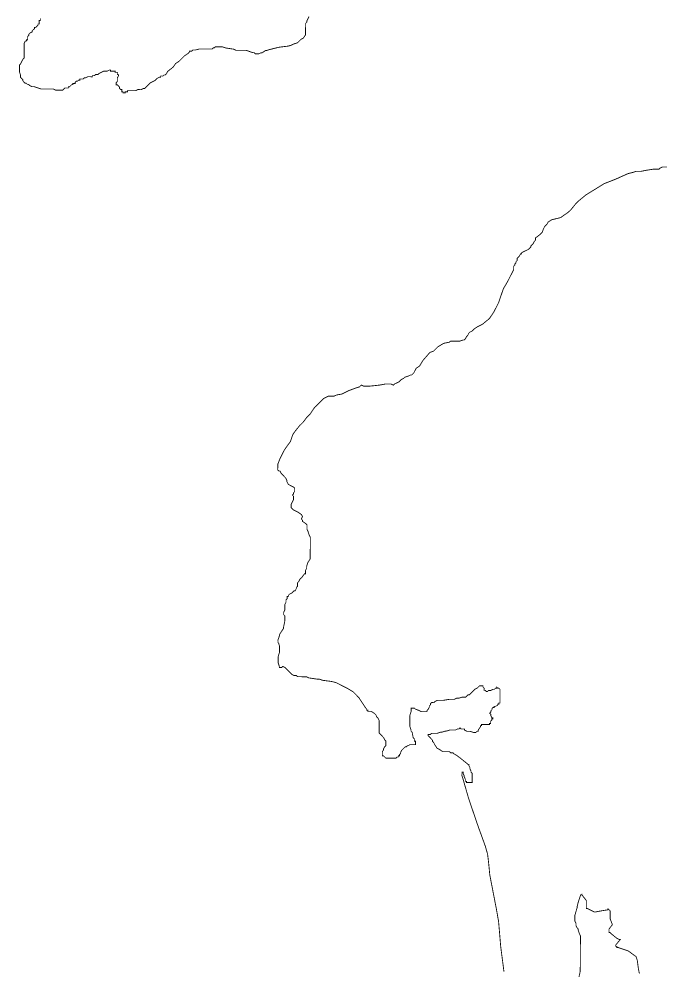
# Model space of a CAD drawing. Header units: metres. Extents: x 290190 to 339802, y 1811045 to 1991312.
# Drawn here: x 316560 to 318843, y 1865307 to 1868671 of the extents above; entities that cross this region are included whole.
import ezdxf

# ---------------------------------------------------------------- set-up
doc = ezdxf.new("R2010")
doc.units = ezdxf.units.M
doc.header["$MEASUREMENT"] = 0
doc.layers.add('HAZARDS LINE', color=1, linetype='Continuous')

msp = doc.modelspace()

# ---------------------------------------------------------------- linework, layer by layer
at = {"layer": 'HAZARDS LINE', "lineweight": 18}
for points in [[(317585, 1868680, 3.02, 3.02, 0), (317576.9, 1868663.9, 3.02, 3.02, 0), (317576.9, 1868659.9, 3.02, 3.02, 0), (317572.8, 1868655.9, 3.02, 3.02, 0), (317572.8, 1868651.9, 3.02, 3.02, 0), (317572.8, 1868647.9, 3.02, 3.02, 0), (317572.7, 1868639.8, 3.02, 3.02, 0), (317572.7, 1868635.8, 3.02, 3.02, 0), (317572.7, 1868631.8, 3.02, 3.02, 0), (317572.6, 1868627.7, 3.02, 3.02, 0), (317572.6, 1868623.7, 3.02, 3.02, 0), (317572.6, 1868615.6, 3.02, 3.02, 0), (317564.4, 1868603.6, 3.02, 3.02, 0), (317556.4, 1868599.6, 3.02, 3.02, 0), (317544.2, 1868587.6, 3.02, 3.02, 0), (317532.1, 1868583.7, 3.02, 3.02, 0), (317524, 1868579.7, 3.02, 3.02, 0), (317511.9, 1868575.8, 3.02, 3.02, 0), (317479.7, 1868571.9, 3.02, 3.02, 0), (317463.5, 1868568, 3.02, 3.02, 0), (317447.4, 1868564.1, 3.02, 3.02, 0), (317435.3, 1868560.1, 3.02, 3.02, 0), (317431.3, 1868560.2, 3.02, 3.02, 0), (317419.2, 1868552.2, 3.02, 3.02, 0), (317415.1, 1868552.2, 3.02, 3.02, 0), (317407.1, 1868548.2, 3.02, 3.02, 0), (317403, 1868548.3, 3.02, 3.02, 0), (317399, 1868548.3, 3.02, 3.02, 0), (317395, 1868548.3, 3.02, 3.02, 0), (317391, 1868552.4, 3.02, 3.02, 0), (317386.9, 1868552.4, 3.02, 3.02, 0), (317374.9, 1868556.5, 3.02, 3.02, 0), (317362.8, 1868560.6, 3.02, 3.02, 0), (317358.8, 1868560.6, 3.02, 3.02, 0), (317350.8, 1868560.7, 3.02, 3.02, 0), (317346.7, 1868560.7, 3.02, 3.02, 0), (317334.7, 1868560.8, 3.02, 3.02, 0), (317330.6, 1868560.8, 3.02, 3.02, 0), (317326.6, 1868560.8, 3.02, 3.02, 0), (317318.6, 1868564.9, 3.02, 3.02, 0), (317290.4, 1868569.1, 3.02, 3.02, 0), (317278.4, 1868573.2, 3.02, 3.02, 0), (317274.3, 1868573.2, 3.02, 3.02, 0), (317266.3, 1868573.3, 3.02, 3.02, 0), (317262.3, 1868573.3, 3.02, 3.02, 0), (317258.2, 1868573.3, 3.02, 3.02, 0), (317254.2, 1868573.4, 3.02, 3.02, 0), (317250.2, 1868569.4, 3.02, 3.02, 0), (317246.1, 1868569.4, 3.02, 3.02, 0), (317242.1, 1868565.4, 3.02, 3.02, 0), (317238.1, 1868565.4, 3.02, 3.02, 0), (317234, 1868565.4, 3.02, 3.02, 0), (317230, 1868565.5, 3.02, 3.02, 0), (317213.9, 1868565.6, 3.02, 3.02, 0), (317209.9, 1868565.6, 3.02, 3.02, 0), (317205.8, 1868565.6, 3.02, 3.02, 0), (317197.8, 1868565.7, 3.02, 3.02, 0), (317181.7, 1868561.7, 3.02, 3.02, 0), (317173.6, 1868561.8, 3.02, 3.02, 0), (317169.6, 1868557.8, 3.02, 3.02, 0), (317165.5, 1868557.8, 3.02, 3.02, 0), (317161.5, 1868557.9, 3.02, 3.02, 0), (317161.5, 1868553.8, 3.02, 3.02, 0), (317157.4, 1868549.8, 3.02, 3.02, 0), (317145.3, 1868541.8, 3.02, 3.02, 0), (317141.2, 1868537.8, 3.02, 3.02, 0), (317125, 1868521.8, 3.02, 3.02, 0), (317112.9, 1868513.9, 3.02, 3.02, 0), (317104.8, 1868501.8, 3.02, 3.02, 0), (317084.6, 1868485.9, 3.02, 3.02, 0), (317080.5, 1868477.8, 3.02, 3.02, 0), (317076.4, 1868473.8, 3.02, 3.02, 0), (317072.4, 1868473.8, 3.02, 3.02, 0), (317068.3, 1868469.8, 3.02, 3.02, 0), (317060.3, 1868469.9, 3.02, 3.02, 0), (317060.3, 1868465.9, 3.02, 3.02, 0), (317056.2, 1868465.9, 3.02, 3.02, 0), (317048.2, 1868461.9, 3.02, 3.02, 0), (317044.1, 1868457.9, 3.02, 3.02, 0), (317040.1, 1868453.9, 3.02, 3.02, 0), (317023.9, 1868446, 3.02, 3.02, 0), (317019.9, 1868442, 3.02, 3.02, 0), (317007.7, 1868430, 3.02, 3.02, 0), (317003.6, 1868426, 3.02, 3.02, 0), (316999.6, 1868426, 3.02, 3.02, 0), (316991.5, 1868422, 3.02, 3.02, 0), (316987.5, 1868422, 3.02, 3.02, 0), (316983.5, 1868422.1, 3.02, 3.02, 0), (316979.5, 1868422.1, 3.02, 3.02, 0), (316971.4, 1868418.1, 3.02, 3.02, 0), (316967.4, 1868418.1, 3.02, 3.02, 0), (316955.3, 1868418.2, 3.02, 3.02, 0), (316947.2, 1868418.3, 3.02, 3.02, 0), (316943.2, 1868418.3, 3.02, 3.02, 0), (316943.2, 1868414.3, 3.02, 3.02, 0), (316939.1, 1868414.3, 3.02, 3.02, 0), (316935.1, 1868414.3, 3.02, 3.02, 0), (316935.1, 1868410.3, 3.02, 3.02, 0), (316927, 1868410.3, 3.02, 3.02, 0), (316927.1, 1868414.4, 3.02, 3.02, 0), (316923, 1868414.4, 3.02, 3.02, 0), (316923.1, 1868422.4, 3.02, 3.02, 0), (316919.1, 1868422.5, 3.02, 3.02, 0), (316915.1, 1868426.5, 3.02, 3.02, 0), (316915.1, 1868430.5, 3.02, 3.02, 0), (316911.1, 1868434.6, 3.02, 3.02, 0), (316907.1, 1868438.7, 3.02, 3.02, 0), (316903.1, 1868438.7, 3.02, 3.02, 0), (316903.1, 1868442.7, 3.02, 3.02, 0), (316903.1, 1868446.7, 3.02, 3.02, 0), (316907.2, 1868450.7, 3.02, 3.02, 0), (316907.2, 1868458.8, 3.02, 3.02, 0), (316907.2, 1868462.8, 3.02, 3.02, 0), (316911.3, 1868470.8, 3.02, 3.02, 0), (316911.3, 1868474.9, 3.02, 3.02, 0), (316907.3, 1868474.9, 3.02, 3.02, 0), (316907.3, 1868478.9, 3.02, 3.02, 0), (316907.4, 1868482.9, 3.02, 3.02, 0), (316903.3, 1868483, 3.02, 3.02, 0), (316899.3, 1868483, 3.02, 3.02, 0), (316899.3, 1868487, 3.02, 3.02, 0), (316895.3, 1868487.1, 3.02, 3.02, 0), (316891.3, 1868487.1, 3.02, 3.02, 0), (316887.3, 1868487.1, 3.02, 3.02, 0), (316883.2, 1868487.1, 3.02, 3.02, 0), (316883.3, 1868491.2, 3.02, 3.02, 0), (316879.2, 1868491.2, 3.02, 3.02, 0), (316871.2, 1868487.2, 3.02, 3.02, 0), (316867.1, 1868487.2, 3.02, 3.02, 0), (316863.1, 1868487.3, 3.02, 3.02, 0), (316859.1, 1868487.3, 3.02, 3.02, 0), (316851, 1868483.3, 3.02, 3.02, 0), (316842.9, 1868479.3, 3.02, 3.02, 0), (316838.9, 1868475.3, 3.02, 3.02, 0), (316830.8, 1868475.4, 3.02, 3.02, 0), (316826.8, 1868471.4, 3.02, 3.02, 0), (316822.7, 1868471.4, 3.02, 3.02, 0), (316818.7, 1868471.4, 3.02, 3.02, 0), (316818.7, 1868467.4, 3.02, 3.02, 0), (316814.7, 1868467.4, 3.02, 3.02, 0), (316810.6, 1868467.5, 3.02, 3.02, 0), (316802.6, 1868467.5, 3.02, 3.02, 0), (316794.5, 1868463.5, 3.02, 3.02, 0), (316790.5, 1868463.6, 3.02, 3.02, 0), (316786.4, 1868459.6, 3.02, 3.02, 0), (316778.4, 1868459.6, 3.02, 3.02, 0), (316774.4, 1868459.6, 3.02, 3.02, 0), (316774.3, 1868455.6, 3.02, 3.02, 0), (316770.3, 1868455.6, 3.02, 3.02, 0), (316766.3, 1868451.6, 3.02, 3.02, 0), (316762.2, 1868451.7, 3.02, 3.02, 0), (316758.2, 1868447.7, 3.02, 3.02, 0), (316758.2, 1868443.6, 3.02, 3.02, 0), (316754.1, 1868443.7, 3.02, 3.02, 0), (316750.1, 1868443.7, 3.02, 3.02, 0), (316750.1, 1868439.6, 3.02, 3.02, 0), (316746, 1868439.7, 3.02, 3.02, 0), (316742, 1868435.7, 3.02, 3.02, 0), (316737.9, 1868431.7, 3.02, 3.02, 0), (316733.9, 1868431.7, 3.02, 3.02, 0), (316733.9, 1868427.7, 3.02, 3.02, 0), (316729.9, 1868427.7, 3.02, 3.02, 0), (316725.8, 1868427.7, 3.02, 3.02, 0), (316721.8, 1868427.7, 3.02, 3.02, 0), (316717.8, 1868423.7, 3.02, 3.02, 0), (316713.7, 1868419.7, 3.02, 3.02, 0), (316709.7, 1868419.8, 3.02, 3.02, 0), (316705.7, 1868419.8, 3.02, 3.02, 0), (316701.6, 1868419.8, 3.02, 3.02, 0), (316693.6, 1868419.9, 3.02, 3.02, 0), (316689.6, 1868419.9, 3.02, 3.02, 0), (316681.5, 1868424, 3.02, 3.02, 0), (316677.5, 1868424, 3.02, 3.02, 0), (316669.4, 1868424.1, 3.02, 3.02, 0), (316665.4, 1868424.1, 3.02, 3.02, 0), (316649.3, 1868424.2, 3.02, 3.02, 0), (316645.3, 1868424.2, 3.02, 3.02, 0), (316641.3, 1868424.2, 3.02, 3.02, 0), (316637.2, 1868424.3, 3.02, 3.02, 0), (316625.2, 1868428.4, 3.02, 3.02, 0), (316613.1, 1868432.5, 3.02, 3.02, 0), (316605.1, 1868432.5, 3.02, 3.02, 0), (316597.1, 1868436.6, 3.02, 3.02, 0), (316593.1, 1868440.6, 3.02, 3.02, 0), (316589, 1868440.7, 3.02, 3.02, 0), (316585, 1868444.7, 3.02, 3.02, 0), (316581, 1868444.7, 3.02, 3.02, 0), (316577, 1868448.8, 3.02, 3.02, 0), (316573, 1868452.9, 3.02, 3.02, 0), (316573, 1868456.9, 3.02, 3.02, 0), (316569, 1868460.9, 3.02, 3.02, 0), (316565, 1868465, 3.02, 3.02, 0), (316565, 1868469, 3.02, 3.02, 0), (316565.1, 1868473, 3.02, 3.02, 0), (316561.1, 1868485.1, 3.02, 3.02, 0), (316561.1, 1868489.2, 3.02, 3.02, 0), (316561.2, 1868493.2, 3.02, 3.02, 0), (316561.2, 1868501.3, 3.02, 3.02, 0), (316561.3, 1868505.3, 3.02, 3.02, 0), (316561.3, 1868509.3, 3.02, 3.02, 0), (316565.3, 1868513.3, 3.02, 3.02, 0), (316569.4, 1868521.3, 3.02, 3.02, 0), (316573.5, 1868529.4, 3.02, 3.02, 0), (316577.5, 1868533.4, 3.02, 3.02, 0), (316577.6, 1868537.4, 3.02, 3.02, 0), (316577.6, 1868541.4, 3.02, 3.02, 0), (316577.7, 1868553.5, 3.02, 3.02, 0), (316577.7, 1868561.6, 3.02, 3.02, 0), (316577.8, 1868569.6, 3.02, 3.02, 0), (316577.8, 1868573.6, 3.02, 3.02, 0), (316577.8, 1868577.7, 3.02, 3.02, 0), (316577.8, 1868581.7, 3.02, 3.02, 0), (316577.9, 1868585.7, 3.02, 3.02, 0), (316581.9, 1868593.7, 3.02, 3.02, 0), (316586, 1868593.7, 3.02, 3.02, 0), (316586, 1868597.7, 3.02, 3.02, 0), (316590, 1868597.7, 3.02, 3.02, 0), (316590, 1868601.7, 3.02, 3.02, 0), (316590.1, 1868609.8, 3.02, 3.02, 0), (316594.1, 1868613.8, 3.02, 3.02, 0), (316594.2, 1868617.8, 3.02, 3.02, 0), (316598.2, 1868621.8, 3.02, 3.02, 0), (316606.3, 1868625.8, 3.02, 3.02, 0), (316606.3, 1868629.8, 3.02, 3.02, 0), (316610.4, 1868633.8, 3.02, 3.02, 0), (316614.4, 1868637.8, 3.02, 3.02, 0), (316614.5, 1868641.9, 3.02, 3.02, 0), (316618.5, 1868641.8, 3.02, 3.02, 0), (316622.5, 1868645.8, 3.02, 3.02, 0), (316626.6, 1868649.8, 3.02, 3.02, 0), (316626.6, 1868653.9, 3.02, 3.02, 0), (316630.6, 1868653.8, 3.02, 3.02, 0), (316630.7, 1868657.9, 3.02, 3.02, 0), (316630.7, 1868665.9, 3.02, 3.02, 0), (316634.7, 1868665.9, 3.02, 3.02, 0), (316634.8, 1868673.9, 3.02, 3.02, 0)], [(318274.1, 1865304.3, 3.02, 3.02, 0), (318262.6, 1865392.9, 3.02, 3.02, 0), (318255.1, 1865481.5, 3.02, 3.02, 0), (318247.3, 1865525.8, 3.02, 3.02, 0), (318223.9, 1865646.7, 3.02, 3.02, 0), (318220.1, 1865687, 3.02, 3.02, 0), (318216.3, 1865719.2, 3.02, 3.02, 0), (318208.4, 1865747.4, 3.02, 3.02, 0), (318180.7, 1865824, 3.02, 3.02, 0), (318149.1, 1865916.8, 3.02, 3.02, 0), (318129.4, 1865985.3, 3.02, 3.02, 0), (318125.4, 1865997.4, 3.02, 3.02, 0), (318125.5, 1866009.5, 3.02, 3.02, 0), (318129.5, 1866009.5, 3.02, 3.02, 0), (318129.5, 1866005.5, 3.02, 3.02, 0), (318133.5, 1865997.4, 3.02, 3.02, 0), (318133.4, 1865993.4, 3.02, 3.02, 0), (318137.4, 1865985.3, 3.02, 3.02, 0), (318137.4, 1865977.3, 3.02, 3.02, 0), (318141.4, 1865977.2, 3.02, 3.02, 0), (318141.4, 1865973.2, 3.02, 3.02, 0), (318161.5, 1865973.1, 3.02, 3.02, 0), (318161.7, 1866005.3, 3.02, 3.02, 0), (318157.7, 1866009.3, 3.02, 3.02, 0), (318157.7, 1866013.4, 3.02, 3.02, 0), (318153.7, 1866021.4, 3.02, 3.02, 0), (318153.8, 1866025.4, 3.02, 3.02, 0), (318149.8, 1866033.5, 3.02, 3.02, 0), (318149.8, 1866037.5, 3.02, 3.02, 0), (318145.8, 1866037.6, 3.02, 3.02, 0), (318141.8, 1866041.6, 3.02, 3.02, 0), (318121.8, 1866057.8, 3.02, 3.02, 0), (318105.7, 1866070, 3.02, 3.02, 0), (318097.7, 1866074.1, 3.02, 3.02, 0), (318093.7, 1866078.1, 3.02, 3.02, 0), (318085.7, 1866078.2, 3.02, 3.02, 0), (318081.7, 1866082.2, 3.02, 3.02, 0), (318057.5, 1866082.4, 3.02, 3.02, 0), (318045.5, 1866090.5, 3.02, 3.02, 0), (318037.5, 1866094.6, 3.02, 3.02, 0), (318029.5, 1866106.7, 3.02, 3.02, 0), (318025.5, 1866114.8, 3.02, 3.02, 0), (318021.5, 1866118.8, 3.02, 3.02, 0), (318021.6, 1866122.8, 3.02, 3.02, 0), (318013.6, 1866130.9, 3.02, 3.02, 0), (318005.6, 1866139, 3.02, 3.02, 0), (318005.6, 1866143.1, 3.02, 3.02, 0), (318013.6, 1866143, 3.02, 3.02, 0), (318017.7, 1866147, 3.02, 3.02, 0), (318037.8, 1866146.9, 3.02, 3.02, 0), (318049.9, 1866150.9, 3.02, 3.02, 0), (318053.9, 1866150.8, 3.02, 3.02, 0), (318066, 1866154.8, 3.02, 3.02, 0), (318070, 1866154.8, 3.02, 3.02, 0), (318082.1, 1866158.7, 3.02, 3.02, 0), (318102.3, 1866158.6, 3.02, 3.02, 0), (318110.3, 1866162.6, 3.02, 3.02, 0), (318114.4, 1866162.5, 3.02, 3.02, 0), (318118.4, 1866166.5, 3.02, 3.02, 0), (318122.4, 1866162.5, 3.02, 3.02, 0), (318134.5, 1866162.4, 3.02, 3.02, 0), (318134.4, 1866158.4, 3.02, 3.02, 0), (318142.5, 1866154.3, 3.02, 3.02, 0), (318154.5, 1866154.2, 3.02, 3.02, 0), (318166.6, 1866150.1, 3.02, 3.02, 0), (318174.6, 1866150.1, 3.02, 3.02, 0), (318178.7, 1866154.1, 3.02, 3.02, 0), (318182.7, 1866154.1, 3.02, 3.02, 0), (318182.7, 1866158.1, 3.02, 3.02, 0), (318190.9, 1866170.1, 3.02, 3.02, 0), (318190.9, 1866174.1, 3.02, 3.02, 0), (318194.9, 1866174.1, 3.02, 3.02, 0), (318194.9, 1866178.1, 3.02, 3.02, 0), (318223.1, 1866178, 3.02, 3.02, 0), (318223.1, 1866182, 3.02, 3.02, 0), (318227.1, 1866182, 3.02, 3.02, 0), (318227.2, 1866190, 3.02, 3.02, 0), (318231.2, 1866194, 3.02, 3.02, 0), (318231.3, 1866198, 3.02, 3.02, 0), (318235.3, 1866198, 3.02, 3.02, 0), (318235.3, 1866202, 3.02, 3.02, 0), (318231.3, 1866202.1, 3.02, 3.02, 0), (318227.3, 1866210.1, 3.02, 3.02, 0), (318227.3, 1866214.2, 3.02, 3.02, 0), (318223.3, 1866218.2, 3.02, 3.02, 0), (318227.4, 1866222.2, 3.02, 3.02, 0), (318227.4, 1866226.2, 3.02, 3.02, 0), (318231.5, 1866230.2, 3.02, 3.02, 0), (318231.5, 1866234.3, 3.02, 3.02, 0), (318235.5, 1866238.3, 3.02, 3.02, 0), (318239.6, 1866238.2, 3.02, 3.02, 0), (318239.6, 1866242.3, 3.02, 3.02, 0), (318243.6, 1866242.2, 3.02, 3.02, 0), (318251.7, 1866246.2, 3.02, 3.02, 0), (318251.7, 1866250.2, 3.02, 3.02, 0), (318255.7, 1866250.2, 3.02, 3.02, 0), (318255.8, 1866254.2, 3.02, 3.02, 0), (318259.8, 1866254.2, 3.02, 3.02, 0), (318260.1, 1866302.5, 3.02, 3.02, 0), (318256.1, 1866306.6, 3.02, 3.02, 0), (318252.1, 1866306.6, 3.02, 3.02, 0), (318248.1, 1866310.6, 3.02, 3.02, 0), (318248, 1866306.6, 3.02, 3.02, 0), (318244, 1866306.6, 3.02, 3.02, 0), (318240, 1866302.6, 3.02, 3.02, 0), (318235.9, 1866302.7, 3.02, 3.02, 0), (318227.9, 1866298.7, 3.02, 3.02, 0), (318219.8, 1866298.7, 3.02, 3.02, 0), (318215.8, 1866294.7, 3.02, 3.02, 0), (318211.7, 1866294.8, 3.02, 3.02, 0), (318207.7, 1866298.8, 3.02, 3.02, 0), (318203.7, 1866298.8, 3.02, 3.02, 0), (318203.8, 1866306.9, 3.02, 3.02, 0), (318199.8, 1866310.9, 3.02, 3.02, 0), (318199.8, 1866314.9, 3.02, 3.02, 0), (318187.7, 1866315, 3.02, 3.02, 0), (318183.7, 1866311, 3.02, 3.02, 0), (318179.6, 1866307, 3.02, 3.02, 0), (318171.5, 1866303, 3.02, 3.02, 0), (318163.5, 1866295, 3.02, 3.02, 0), (318159.4, 1866291, 3.02, 3.02, 0), (318151.3, 1866283, 3.02, 3.02, 0), (318147.3, 1866283.1, 3.02, 3.02, 0), (318143.2, 1866279.1, 3.02, 3.02, 0), (318139.2, 1866275.1, 3.02, 3.02, 0), (318127.1, 1866275.1, 3.02, 3.02, 0), (318115, 1866271.2, 3.02, 3.02, 0), (318107, 1866271.2, 3.02, 3.02, 0), (318098.9, 1866267.3, 3.02, 3.02, 0), (318082.8, 1866267.4, 3.02, 3.02, 0), (318058.6, 1866263.5, 3.02, 3.02, 0), (318038.5, 1866263.6, 3.02, 3.02, 0), (318030.4, 1866259.6, 3.02, 3.02, 0), (318026.4, 1866255.6, 3.02, 3.02, 0), (318018.3, 1866255.7, 3.02, 3.02, 0), (318014.3, 1866251.7, 3.02, 3.02, 0), (318014.3, 1866247.7, 3.02, 3.02, 0), (318010.2, 1866243.7, 3.02, 3.02, 0), (318010.2, 1866239.6, 3.02, 3.02, 0), (318006.1, 1866231.6, 3.02, 3.02, 0), (318002.1, 1866227.6, 3.02, 3.02, 0), (318002.1, 1866223.6, 3.02, 3.02, 0), (317981.9, 1866223.7, 3.02, 3.02, 0), (317973.9, 1866227.8, 3.02, 3.02, 0), (317961.9, 1866231.9, 3.02, 3.02, 0), (317957.9, 1866235.9, 3.02, 3.02, 0), (317945.8, 1866236, 3.02, 3.02, 0), (317945.7, 1866223.9, 3.02, 3.02, 0), (317941.6, 1866211.9, 3.02, 3.02, 0), (317941.4, 1866171.6, 3.02, 3.02, 0), (317945.3, 1866159.5, 3.02, 3.02, 0), (317945.3, 1866155.5, 3.02, 3.02, 0), (317949.3, 1866151.5, 3.02, 3.02, 0), (317953.2, 1866131.3, 3.02, 3.02, 0), (317957.2, 1866127.3, 3.02, 3.02, 0), (317957.1, 1866119.2, 3.02, 3.02, 0), (317961.2, 1866119.2, 3.02, 3.02, 0), (317961.1, 1866107.1, 3.02, 3.02, 0), (317941, 1866107.2, 3.02, 3.02, 0), (317936.9, 1866103.2, 3.02, 3.02, 0), (317932.9, 1866103.3, 3.02, 3.02, 0), (317928.9, 1866099.3, 3.02, 3.02, 0), (317924.8, 1866099.3, 3.02, 3.02, 0), (317920.8, 1866095.3, 3.02, 3.02, 0), (317912.7, 1866087.3, 3.02, 3.02, 0), (317908.6, 1866079.3, 3.02, 3.02, 0), (317908.6, 1866075.2, 3.02, 3.02, 0), (317904.5, 1866071.2, 3.02, 3.02, 0), (317904.5, 1866067.2, 3.02, 3.02, 0), (317900.5, 1866067.2, 3.02, 3.02, 0), (317900.5, 1866063.2, 3.02, 3.02, 0), (317896.4, 1866063.2, 3.02, 3.02, 0), (317892.4, 1866059.2, 3.02, 3.02, 0), (317856.2, 1866059.5, 3.02, 3.02, 0), (317852.2, 1866063.5, 3.02, 3.02, 0), (317848.2, 1866067.6, 3.02, 3.02, 0), (317844.2, 1866067.6, 3.02, 3.02, 0), (317844.3, 1866083.7, 3.02, 3.02, 0), (317848.3, 1866087.7, 3.02, 3.02, 0), (317848.3, 1866091.7, 3.02, 3.02, 0), (317852.4, 1866099.7, 3.02, 3.02, 0), (317856.5, 1866103.7, 3.02, 3.02, 0), (317856.5, 1866119.8, 3.02, 3.02, 0), (317852.6, 1866123.9, 3.02, 3.02, 0), (317848.6, 1866132, 3.02, 3.02, 0), (317840.6, 1866140.1, 3.02, 3.02, 0), (317836.6, 1866144.1, 3.02, 3.02, 0), (317832.6, 1866148.2, 3.02, 3.02, 0), (317832.8, 1866192.4, 3.02, 3.02, 0), (317828.9, 1866200.5, 3.02, 3.02, 0), (317824.9, 1866204.5, 3.02, 3.02, 0), (317820.9, 1866212.6, 3.02, 3.02, 0), (317816.9, 1866216.7, 3.02, 3.02, 0), (317804.9, 1866224.8, 3.02, 3.02, 0), (317792.8, 1866224.9, 3.02, 3.02, 0), (317792.8, 1866228.9, 3.02, 3.02, 0), (317788.8, 1866228.9, 3.02, 3.02, 0), (317788.8, 1866232.9, 3.02, 3.02, 0), (317784.8, 1866237, 3.02, 3.02, 0), (317776.9, 1866249.1, 3.02, 3.02, 0), (317760.9, 1866273.4, 3.02, 3.02, 0), (317740.9, 1866293.6, 3.02, 3.02, 0), (317720.9, 1866305.8, 3.02, 3.02, 0), (317696.8, 1866318, 3.02, 3.02, 0), (317680.7, 1866326.2, 3.02, 3.02, 0), (317664.7, 1866330.3, 3.02, 3.02, 0), (317632.5, 1866334.5, 3.02, 3.02, 0), (317620.5, 1866338.6, 3.02, 3.02, 0), (317612.4, 1866338.7, 3.02, 3.02, 0), (317584.3, 1866342.9, 3.02, 3.02, 0), (317576.2, 1866346.9, 3.02, 3.02, 0), (317544.1, 1866347.1, 3.02, 3.02, 0), (317540.1, 1866351.2, 3.02, 3.02, 0), (317532, 1866351.2, 3.02, 3.02, 0), (317524, 1866355.3, 3.02, 3.02, 0), (317520, 1866359.3, 3.02, 3.02, 0), (317504, 1866375.5, 3.02, 3.02, 0), (317500, 1866379.6, 3.02, 3.02, 0), (317492, 1866383.7, 3.02, 3.02, 0), (317487.9, 1866379.7, 3.02, 3.02, 0), (317479.9, 1866379.7, 3.02, 3.02, 0), (317479.9, 1866383.7, 3.02, 3.02, 0), (317475.9, 1866395.8, 3.02, 3.02, 0), (317476.1, 1866420, 3.02, 3.02, 0), (317480.2, 1866432, 3.02, 3.02, 0), (317480.3, 1866456.2, 3.02, 3.02, 0), (317477.8, 1866464.3, 3.02, 3.02, 0), (317475.1, 1866468.3, 3.02, 3.02, 0), (317474.9, 1866476.4, 3.02, 3.02, 0), (317478, 1866484.5, 3.02, 3.02, 0), (317481.6, 1866498, 3.02, 3.02, 0), (317494.8, 1866518.1, 3.02, 3.02, 0), (317494.9, 1866522.1, 3.02, 3.02, 0), (317499, 1866542.2, 3.02, 3.02, 0), (317499.1, 1866562.4, 3.02, 3.02, 0), (317495.1, 1866566.4, 3.02, 3.02, 0), (317495.2, 1866574.5, 3.02, 3.02, 0), (317499.3, 1866582.5, 3.02, 3.02, 0), (317499.4, 1866602.6, 3.02, 3.02, 0), (317503.5, 1866610.7, 3.02, 3.02, 0), (317503.5, 1866618.7, 3.02, 3.02, 0), (317507.6, 1866622.7, 3.02, 3.02, 0), (317507.6, 1866630.8, 3.02, 3.02, 0), (317511.7, 1866630.7, 3.02, 3.02, 0), (317511.7, 1866634.8, 3.02, 3.02, 0), (317515.7, 1866638.8, 3.02, 3.02, 0), (317523.8, 1866642.7, 3.02, 3.02, 0), (317531.9, 1866650.7, 3.02, 3.02, 0), (317535.9, 1866650.7, 3.02, 3.02, 0), (317540, 1866658.8, 3.02, 3.02, 0), (317540, 1866662.8, 3.02, 3.02, 0), (317544.1, 1866666.8, 3.02, 3.02, 0), (317544.2, 1866678.9, 3.02, 3.02, 0), (317548.2, 1866682.9, 3.02, 3.02, 0), (317552.3, 1866690.9, 3.02, 3.02, 0), (317560.4, 1866698.9, 3.02, 3.02, 0), (317568.5, 1866710.9, 3.02, 3.02, 0), (317572.6, 1866710.9, 3.02, 3.02, 0), (317572.6, 1866723, 3.02, 3.02, 0), (317576.7, 1866731, 3.02, 3.02, 0), (317576.8, 1866739.1, 3.02, 3.02, 0), (317580.9, 1866751.1, 3.02, 3.02, 0), (317589, 1866763.1, 3.02, 3.02, 0), (317589.5, 1866839.7, 3.02, 3.02, 0), (317585.5, 1866847.7, 3.02, 3.02, 0), (317581.6, 1866859.8, 3.02, 3.02, 0), (317577.6, 1866867.9, 3.02, 3.02, 0), (317577.7, 1866884, 3.02, 3.02, 0), (317573.7, 1866888.1, 3.02, 3.02, 0), (317561.7, 1866896.2, 3.02, 3.02, 0), (317561.7, 1866900.2, 3.02, 3.02, 0), (317557.7, 1866904.3, 3.02, 3.02, 0), (317561.8, 1866912.3, 3.02, 3.02, 0), (317557.8, 1866920.4, 3.02, 3.02, 0), (317545.8, 1866928.5, 3.02, 3.02, 0), (317529.7, 1866936.7, 3.02, 3.02, 0), (317521.7, 1866944.8, 3.02, 3.02, 0), (317521.8, 1866956.9, 3.02, 3.02, 0), (317525.9, 1866964.9, 3.02, 3.02, 0), (317529.9, 1866972.9, 3.02, 3.02, 0), (317530, 1866985, 3.02, 3.02, 0), (317526, 1866989.1, 3.02, 3.02, 0), (317530.1, 1866993.1, 3.02, 3.02, 0), (317530.1, 1866997.1, 3.02, 3.02, 0), (317534.1, 1867001.1, 3.02, 3.02, 0), (317534.2, 1867013.2, 3.02, 3.02, 0), (317530.2, 1867017.2, 3.02, 3.02, 0), (317514.2, 1867025.4, 3.02, 3.02, 0), (317510.2, 1867029.4, 3.02, 3.02, 0), (317506.2, 1867037.5, 3.02, 3.02, 0), (317506.2, 1867041.5, 3.02, 3.02, 0), (317502.2, 1867049.6, 3.02, 3.02, 0), (317494.2, 1867057.7, 3.02, 3.02, 0), (317486.2, 1867065.8, 3.02, 3.02, 0), (317482.3, 1867073.9, 3.02, 3.02, 0), (317478.2, 1867073.9, 3.02, 3.02, 0), (317474.2, 1867078, 3.02, 3.02, 0), (317474.4, 1867098.1, 3.02, 3.02, 0), (317482.5, 1867118.2, 3.02, 3.02, 0), (317498.8, 1867150.3, 3.02, 3.02, 0), (317519.2, 1867178.4, 3.02, 3.02, 0), (317527.4, 1867202.5, 3.02, 3.02, 0), (317535.5, 1867214.5, 3.02, 3.02, 0), (317551.7, 1867234.5, 3.02, 3.02, 0), (317563.9, 1867246.5, 3.02, 3.02, 0), (317576.1, 1867262.6, 3.02, 3.02, 0), (317588.2, 1867274.6, 3.02, 3.02, 0), (317604.5, 1867298.6, 3.02, 3.02, 0), (317632.8, 1867326.6, 3.02, 3.02, 0), (317636.9, 1867330.6, 3.02, 3.02, 0), (317653, 1867338.6, 3.02, 3.02, 0), (317673.2, 1867338.5, 3.02, 3.02, 0), (317681.3, 1867342.4, 3.02, 3.02, 0), (317701.4, 1867346.3, 3.02, 3.02, 0), (317725.6, 1867358.3, 3.02, 3.02, 0), (317757.9, 1867370.1, 3.02, 3.02, 0), (317762, 1867370.1, 3.02, 3.02, 0), (317770.1, 1867378.1, 3.02, 3.02, 0), (317778.1, 1867374, 3.02, 3.02, 0), (317798.2, 1867373.9, 3.02, 3.02, 0), (317834.5, 1867377.7, 3.02, 3.02, 0), (317854.6, 1867381.6, 3.02, 3.02, 0), (317874.8, 1867381.5, 3.02, 3.02, 0), (317882.8, 1867377.4, 3.02, 3.02, 0), (317886.8, 1867381.4, 3.02, 3.02, 0), (317894.9, 1867385.4, 3.02, 3.02, 0), (317903, 1867389.4, 3.02, 3.02, 0), (317907, 1867393.4, 3.02, 3.02, 0), (317911.1, 1867397.4, 3.02, 3.02, 0), (317919.2, 1867401.3, 3.02, 3.02, 0), (317923.2, 1867405.3, 3.02, 3.02, 0), (317935.3, 1867409.3, 3.02, 3.02, 0), (317943.4, 1867413.3, 3.02, 3.02, 0), (317947.4, 1867413.2, 3.02, 3.02, 0), (317951.5, 1867417.2, 3.02, 3.02, 0), (317955.5, 1867421.2, 3.02, 3.02, 0), (317963.7, 1867437.3, 3.02, 3.02, 0), (317975.8, 1867445.3, 3.02, 3.02, 0), (317988, 1867465.3, 3.02, 3.02, 0), (318012.4, 1867493.4, 3.02, 3.02, 0), (318024.5, 1867497.3, 3.02, 3.02, 0), (318040.7, 1867513.3, 3.02, 3.02, 0), (318060.9, 1867525.3, 3.02, 3.02, 0), (318081, 1867529.2, 3.02, 3.02, 0), (318085.1, 1867533.2, 3.02, 3.02, 0), (318117.3, 1867533, 3.02, 3.02, 0), (318129.4, 1867536.9, 3.02, 3.02, 0), (318133.4, 1867536.9, 3.02, 3.02, 0), (318137.5, 1867540.9, 3.02, 3.02, 0), (318141.6, 1867548.9, 3.02, 3.02, 0), (318145.6, 1867552.9, 3.02, 3.02, 0), (318149.7, 1867561, 3.02, 3.02, 0), (318153.7, 1867565, 3.02, 3.02, 0), (318161.8, 1867568.9, 3.02, 3.02, 0), (318169.9, 1867576.9, 3.02, 3.02, 0), (318182.1, 1867584.9, 3.02, 3.02, 0), (318198.2, 1867592.9, 3.02, 3.02, 0), (318222.5, 1867612.8, 3.02, 3.02, 0), (318238.8, 1867636.9, 3.02, 3.02, 0), (318255.1, 1867669, 3.02, 3.02, 0), (318271.5, 1867717.2, 3.02, 3.02, 0), (318287.8, 1867745.3, 3.02, 3.02, 0), (318304.1, 1867777.4, 3.02, 3.02, 0), (318308.1, 1867785.5, 3.02, 3.02, 0), (318308.2, 1867797.5, 3.02, 3.02, 0), (318312.3, 1867801.5, 3.02, 3.02, 0), (318312.3, 1867805.6, 3.02, 3.02, 0), (318316.3, 1867809.6, 3.02, 3.02, 0), (318316.4, 1867813.6, 3.02, 3.02, 0), (318320.4, 1867817.6, 3.02, 3.02, 0), (318320.5, 1867825.7, 3.02, 3.02, 0), (318324.5, 1867829.7, 3.02, 3.02, 0), (318328.6, 1867833.7, 3.02, 3.02, 0), (318332.7, 1867841.7, 3.02, 3.02, 0), (318336.7, 1867841.7, 3.02, 3.02, 0), (318336.7, 1867845.7, 3.02, 3.02, 0), (318352.9, 1867853.6, 3.02, 3.02, 0), (318360.9, 1867857.6, 3.02, 3.02, 0), (318365, 1867861.6, 3.02, 3.02, 0), (318369, 1867865.6, 3.02, 3.02, 0), (318369.1, 1867869.6, 3.02, 3.02, 0), (318373.1, 1867873.6, 3.02, 3.02, 0), (318377.2, 1867877.6, 3.02, 3.02, 0), (318381.2, 1867885.7, 3.02, 3.02, 0), (318385.3, 1867889.7, 3.02, 3.02, 0), (318385.4, 1867897.7, 3.02, 3.02, 0), (318401.5, 1867909.7, 3.02, 3.02, 0), (318409.6, 1867917.7, 3.02, 3.02, 0), (318413.7, 1867929.8, 3.02, 3.02, 0), (318417.8, 1867937.8, 3.02, 3.02, 0), (318425.9, 1867945.8, 3.02, 3.02, 0), (318430, 1867953.8, 3.02, 3.02, 0), (318442.1, 1867961.8, 3.02, 3.02, 0), (318474.4, 1867969.6, 3.02, 3.02, 0), (318502.7, 1867989.6, 3.02, 3.02, 0), (318510.8, 1867997.6, 3.02, 3.02, 0), (318527, 1868017.6, 3.02, 3.02, 0), (318539.2, 1868029.6, 3.02, 3.02, 0), (318563.5, 1868049.6, 3.02, 3.02, 0), (318628.1, 1868089.5, 3.02, 3.02, 0), (318668.5, 1868105.3, 3.02, 3.02, 0), (318712.9, 1868125.2, 3.02, 3.02, 0), (318729.1, 1868129.1, 3.02, 3.02, 0), (318741.2, 1868133.1, 3.02, 3.02, 0), (318757.3, 1868133, 3.02, 3.02, 0), (318777.4, 1868136.9, 3.02, 3.02, 0), (318801.6, 1868140.7, 3.02, 3.02, 0), (318821.7, 1868140.6, 3.02, 3.02, 0), (318825.8, 1868144.6, 3.02, 3.02, 0), (318833.9, 1868148.6, 3.02, 3.02, 0), (318850, 1868148.5, 3.02, 3.02, 0)], [(318752.9, 1865297.3, 3.02, 3.02, 0), (318749, 1865317.5, 3.02, 3.02, 0), (318745.2, 1865345.7, 3.02, 3.02, 0), (318741.2, 1865357.8, 3.02, 3.02, 0), (318713.2, 1865378.1, 3.02, 3.02, 0), (318677, 1865390.4, 3.02, 3.02, 0), (318673, 1865390.4, 3.02, 3.02, 0), (318673, 1865394.4, 3.02, 3.02, 0), (318669, 1865394.4, 3.02, 3.02, 0), (318669, 1865398.5, 3.02, 3.02, 0), (318685.3, 1865418.5, 3.02, 3.02, 0), (318681.2, 1865418.5, 3.02, 3.02, 0), (318673.2, 1865422.6, 3.02, 3.02, 0), (318653.2, 1865438.8, 3.02, 3.02, 0), (318649.2, 1865442.9, 3.02, 3.02, 0), (318645.2, 1865442.9, 3.02, 3.02, 0), (318645.2, 1865455, 3.02, 3.02, 0), (318657.4, 1865471, 3.02, 3.02, 0), (318649.5, 1865491.2, 3.02, 3.02, 0), (318649.7, 1865519.3, 3.02, 3.02, 0), (318645.7, 1865523.4, 3.02, 3.02, 0), (318641.7, 1865527.4, 3.02, 3.02, 0), (318641.6, 1865523.4, 3.02, 3.02, 0), (318617.5, 1865519.5, 3.02, 3.02, 0), (318597.3, 1865515.6, 3.02, 3.02, 0), (318593.3, 1865515.6, 3.02, 3.02, 0), (318577.2, 1865523.8, 3.02, 3.02, 0), (318569.2, 1865527.9, 3.02, 3.02, 0), (318565.2, 1865527.9, 3.02, 3.02, 0), (318565.4, 1865556.1, 3.02, 3.02, 0), (318549.4, 1865576.3, 3.02, 3.02, 0), (318545.4, 1865576.3, 3.02, 3.02, 0), (318537.2, 1865552.2, 3.02, 3.02, 0), (318533.1, 1865536.1, 3.02, 3.02, 0), (318533, 1865532.1, 3.02, 3.02, 0), (318524.8, 1865504, 3.02, 3.02, 0), (318524.7, 1865483.9, 3.02, 3.02, 0), (318528.7, 1865475.8, 3.02, 3.02, 0), (318528.6, 1865467.7, 3.02, 3.02, 0), (318532.6, 1865459.7, 3.02, 3.02, 0), (318536.6, 1865455.6, 3.02, 3.02, 0), (318536.6, 1865451.6, 3.02, 3.02, 0), (318540.5, 1865439.5, 3.02, 3.02, 0), (318544.5, 1865431.4, 3.02, 3.02, 0), (318543.7, 1865306.7, 3.02, 3.02, 0), (318535.4, 1865266.5, 3.02, 3.02, 0)]]:
    msp.add_lwpolyline(points, format="xyseb", dxfattribs=at)
at = {"layer": 'HAZARDS LINE', "lineweight": 18, "const_width": 3.02}
msp.add_lwpolyline([(318549.4, 1865580.3), (318549.4, 1865576.3)], close=True, dxfattribs=at)

doc.saveas('drawing.dxf')
